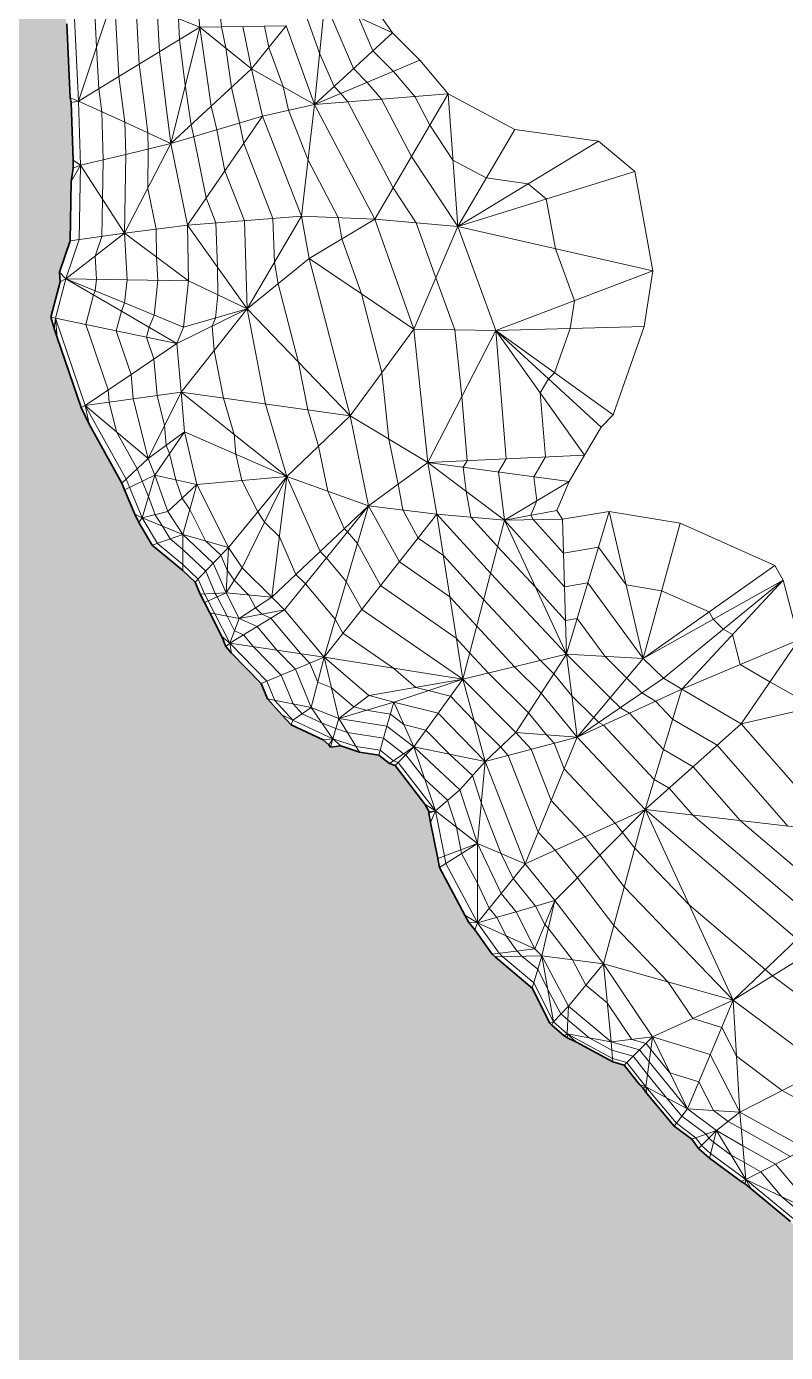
# Model space of a CAD drawing. Header units: millimetres. Extents: x -340184 to 563611, y -309449 to 515683.
# Drawn here: x -51963 to 10761, y -241935 to -132425 of the extents above; entities that cross this region are included whole.
import ezdxf

# ---------------------------------------------------------------- set-up
doc = ezdxf.new("R2010")
doc.units = ezdxf.units.MM
for name, color, linetype, lineweight in [('A-FLOR', 192, 'Continuous', 9), ('C-TOPO', 7, 'Continuous', 9), ('C-TOPO-FOLD', 70, 'Continuous', 9), ('C-TOPO-MAJR', 7, 'Continuous', 35), ('C-TOPO-MINR', 7, 'Continuous', 9), ('C-TOPO-PATT', 8, 'Continuous', 9)]:
    doc.layers.add(name, color=color, linetype=linetype, lineweight=lineweight)

msp = doc.modelspace()

# ---------------------------------------------------------------- hatches: boundary and pattern name
at = {"layer": 'C-TOPO-PATT'}
h = msp.add_hatch(dxfattribs=at)
h.set_pattern_fill('FP_1', color=256, style=0, pattern_type=2)
h.set_pattern_definition([(0, (0, 0), (19050, 19050), [19050, -19050]), (0, (0, 7144), (19050, 19050), [19050, -19050]), (0, (0, 14288), (19050, 19050), [19050, -19050]), (90, (2381, 16669), (-19050, 19050), [19050, -19050]), (90, (9525, 16669), (-19050, 19050), [19050, -19050]), (90, (16669, 16669), (-19050, 19050), [19050, -19050])])
h.paths.add_polyline_path([(-320595, -309449), (-313353, -309449), (-312652, -307152), (-313321, -305814)])
h.paths.add_polyline_path([(-104914, -309449), (-38456, -309449), (-38330, -308602), (-43495, -307485), (-43955, -306061), (-46681, -304784), (-47468, -303096), (-49677, -299688), (-49392, -298645), (-48776, -295630), (-48339, -295389), (-46927, -294995), (-45415, -294450), (-44623, -294331), (-40160, -293800), (-40099, -293743), (-40021, -293724), (-39869, -293764), (-39280, -293651), (-36955, -293701), (-36203, -293498), (-32849, -292426), (-31899, -292214), (-31569, -292102), (-26261, -290449), (-22907, -289114), (-20231, -287917), (-17053, -287017), (-14725, -286087), (-14116, -285937), (-13356, -286181), (-12983, -290743), (-12729, -291007), (-12135, -291461), (-10672, -293925), (-10144, -294494), (-1450, -300444), (-229, -300711), (432, -300951), (1016, -301120), (7996, -303837), (8631, -305193), (9069, -305488), (9665, -305609), (13662, -308355), (14565, -308476), (16302, -309449), (79260, -309449), (80215, -309063), (80622, -309449), (117126, -309449), (119591, -308645), (121200, -309449), (367344, -309449), (391034, -276685), (422276, -249282), (428020, -246457), (431610, -243898), (440487, -229317), (441911, -220785), (441838, -209610), (433280, -168224), (434543, -160563), (436815, -106083), (450578, -67039), (468478, -40108), (480928, -11506), (492756, -3090), (521755, 23790), (528523, 24273), (546288, 55474), (558698, 71403), (559264, 72615), (561191, 78110), (563411, 88063), (563611, 89984), (563575, 117322), (540439, 145632), (503834, 129816), (490907, 132256), (447469, 124752), (414326, 116277), (302732, 91745), (297598, 86312), (259796, 69494), (228961, 88697), (198908, 116294), (222850, 145390), (238311, 155143), (239295, 156835), (246925, 191863), (279806, 255375), (285238, 286976), (292977, 304280), (283351, 316130), (262944, 329049), (234012, 358357), (228396, 403860), (235100, 409042), (238542, 415037), (251366, 441399), (252300, 463716), (251375, 477886), (249719, 484079), (247746, 490012), (239514, 505932), (237904, 508382), (234800, 511847), (231167, 513125), (222481, 514714), (207681, 515683), (122289, 481083), (105687, 466766), (101662, 460935), (75805, 408127), (70204, 378673), (58805, 340789), (31446, 318651), (17909, 299376), (7247, 272826), (10847, 166469), (-769, 131954), (-88114, 83844), (-119641, 108699), (-120649, 141233), (-121286, 144035), (-126955, 154493), (-160165, 198349), (-170633, 238049), (-170857, 257585), (-178048, 276004), (-189851, 278646), (-196113, 278702), (-212304, 268694), (-212871, 268250), (-257662, 208343), (-263778, 192806), (-265420, 187452), (-273672, 149305), (-300062, 129962), (-328175, 113386), (-329184, 111916), (-340184, 92695), (-328056, 66075), (-327706, 65661), (-303516, 58583), (-279750, 48824), (-244706, 47211), (-233820, 38061), (-201595, 14130), (-200839, -24576), (-205130, -33064), (-205553, -34265), (-205627, -44529), (-203639, -53197), (-199094, -58879), (-164480, -90562), (-141662, -85981), (-99846, -84670), (-94863, -101839), (-78259, -139255), (-72783, -160340), (-69423, -164803), (-73009, -206334), (-259156, -279740), (-258814, -281616), (-258876, -281959), (-257887, -285352), (-256939, -290523), (-256692, -291591), (-256865, -292497), (-256736, -293854), (-255339, -303650), (-254430, -306477), (-253709, -309449), (-110927, -309449)])
h.paths.add_polyline_path([(-14349, -302143), (-13841, -302049), (-13674, -302090), (-4198, -301079), (-12224, -295595), (-13473, -295855), (-13786, -295809), (-13992, -295803), (-17443, -296172), (-17598, -296277), (-21133, -297817)])
h.paths.add_polyline_path([(39056, -302040), (38859, -301618), (36999, -300950), (36711, -301120), (36892, -300771), (38752, -301439), (39154, -301182), (39120, -301379), (40660, -301141), (40538, -301366), (39154, -301581)])
h.paths.add_polyline_path([(343176, -300671), (335474, -300370), (332127, -300365), (327481, -300194), (324239, -300246), (322291, -300438), (320088, -300162), (315417, -300385), (306530, -300620), (305655, -300587), (298804, -299917), (297887, -299704), (297505, -299668), (292580, -299299), (288583, -299105), (280826, -298976), (264298, -298309), (264026, -298113), (262558, -297430), (261054, -297729), (260029, -297859), (256520, -297902), (254530, -297815), (250439, -297917), (241298, -297498), (240756, -297522), (238396, -297324), (232882, -297922), (227985, -297088), (226996, -296806), (220850, -296603), (209134, -300015), (205225, -300088), (202011, -299714), (190090, -295272), (181743, -294909), (179132, -295225), (178496, -295224), (177661, -295353), (176530, -295165), (166758, -294267), (158005, -293836), (157472, -294494), (156683, -294499), (156011, -293753), (146101, -293438), (134206, -292858), (130435, -292798), (124812, -292569), (120435, -293081), (119953, -292911), (116989, -292157), (113243, -292053), (100676, -291340), (94617, -291059), (90865, -291462), (89841, -291227), (85355, -290526), (77734, -290095), (75414, -290026), (71899, -289786), (64170, -289002), (62017, -288822), (61230, -288693), (53040, -286400), (47014, -285856), (45832, -286038), (44355, -286144), (43715, -285413), (40831, -282663), (37799, -282590), (36939, -282494), (36758, -281803), (36838, -281597), (36657, -279120), (36683, -278887), (36954, -278640), (38520, -277870), (39261, -277660), (39982, -277281), (41008, -276608), (42422, -274946), (42529, -274553), (42541, -270124), (42400, -269239), (41549, -265974), (41062, -263295), (40191, -260901), (39912, -259698), (38224, -254954), (36709, -252490), (32599, -246205), (31691, -244874), (29648, -241918), (28974, -241481), (24951, -239924), (21228, -239364), (20878, -239151), (20357, -239003), (17667, -238040), (16915, -237662), (15697, -236280), (15328, -235806), (14352, -234829), (11175, -231116), (7415, -228001), (7097, -227813), (4467, -225877), (3577, -225081), (3010, -224313), (1569, -223235), (-709, -220537), (-1026, -220082), (-1306, -219812), (-2558, -218210), (-3505, -217943), (-6504, -216296), (-7541, -215784), (-8701, -214743), (-10175, -211841), (-13474, -209032), (-15567, -206129), (-15741, -205808), (-17824, -201875), (-17962, -201137), (-18710, -197391), (-18694, -197288), (-19045, -196661), (-21506, -193460), (-21966, -193288), (-22850, -192603), (-24440, -192347), (-25981, -191842), (-26852, -191947), (-26985, -191747), (-27454, -191324), (-30096, -190086), (-32058, -187957), (-32583, -186688), (-35026, -184185), (-35479, -183623), (-35817, -182791), (-37611, -179298), (-38036, -178317), (-39042, -177364), (-41569, -175272), (-42692, -173374), (-43018, -172709), (-44073, -170135), (-46788, -165272), (-47445, -163885), (-49964, -156428), (-49186, -153503), (-49240, -152716), (-48364, -150132), (-48264, -145215), (-48096, -144117), (-48270, -138699), (-48344, -138322), (-48640, -132191), (-49328, -129442), (-50226, -124462), (-50542, -123622), (-53158, -119494), (-53563, -118768), (-55321, -116043), (-56891, -113348), (-58185, -110389), (-58880, -109259), (-60023, -107607), (-60141, -107125), (-59822, -102054), (-59841, -101609), (-59916, -101260), (-60622, -94812), (-60930, -93498), (-61928, -87882), (-64164, -85096), (-64671, -84243), (-68445, -80897), (-68667, -80583), (-69197, -79996), (-69439, -78072), (-69392, -77866), (-68227, -75453), (-68982, -73457), (-69194, -71630), (-70288, -65769), (-70451, -62348), (-70757, -59581), (-70829, -57652), (-71159, -56719), (-73027, -51822), (-75479, -48161), (-76001, -47130), (-77336, -44884), (-79897, -40806), (-81678, -39152), (-83065, -37758), (-84536, -37014), (-86191, -35743), (-88018, -33615), (-88510, -33216), (-89125, -32676), (-93431, -28799), (-94542, -28352), (-98552, -26461), (-99354, -26580), (-102650, -26257), (-103704, -26510), (-104855, -26966), (-105319, -27622), (-107588, -29730), (-108569, -31179), (-109688, -32964), (-113768, -38452), (-114851, -40072), (-117720, -42974), (-120417, -45942), (-122362, -47326), (-125872, -49586), (-128042, -50920), (-128990, -51382), (-129675, -51797), (-131438, -52233), (-135786, -55104), (-137359, -55538), (-138099, -56381), (-138632, -57058), (-140816, -58428), (-142413, -59411), (-143862, -60410), (-145432, -61579), (-146101, -61940), (-149194, -63360), (-150921, -63723), (-154874, -64201), (-155262, -64383), (-155923, -64400), (-156766, -63855), (-157771, -63408), (-160097, -61149), (-160655, -60977), (-163600, -59050), (-165139, -58887), (-167687, -57653), (-168321, -56673), (-173359, -52361), (-174020, -50646), (-175759, -46784), (-176401, -44951), (-177644, -41813), (-178940, -38923), (-178619, -37269), (-177848, -35962), (-178068, -33334), (-177054, -32303), (-176879, -31820), (-176801, -31208), (-177096, -29866), (-177210, -29598), (-177269, -29324), (-177170, -25834), (-177084, -25319), (-175275, -19944), (-175025, -19480), (-173657, -17230), (-171796, -14560), (-170694, -12037), (-169517, -9160), (-168265, -6694), (-163747, 2478), (-162453, 4817), (-160190, 8622), (-158867, 10419), (-157762, 12463), (-156778, 15616), (-157545, 19809), (-158308, 21070), (-160529, 24962), (-161913, 26652), (-164115, 28149), (-165057, 29116), (-168041, 31584), (-171428, 33297), (-171877, 33664), (-174768, 35879), (-176615, 37241), (-178843, 38617), (-182461, 41264), (-185157, 42795), (-187956, 44712), (-193123, 47127), (-194710, 47923), (-196472, 48583), (-197023, 48694), (-201428, 49151), (-203142, 49946), (-209231, 51744), (-214485, 53866), (-215188, 54310), (-218955, 58470), (-219500, 58851), (-222005, 60396), (-227231, 66242), (-228658, 67355), (-229953, 67885), (-234234, 71913), (-235307, 72360), (-237561, 73702), (-238999, 74306), (-240039, 75032), (-241982, 75927), (-243179, 76103), (-245429, 76763), (-246767, 76832), (-250500, 77428), (-252988, 77501), (-255849, 77275), (-260567, 77578), (-263443, 76987), (-267156, 75824), (-268423, 75602), (-275992, 74481), (-276904, 74269), (-279464, 74632), (-280214, 74431), (-284171, 73410), (-285688, 73342), (-288528, 73547), (-291219, 74721), (-291978, 74999), (-292996, 75735), (-294749, 76290), (-297786, 77362), (-301810, 77846), (-302605, 78215), (-304030, 80816), (-304320, 81247), (-305859, 82776), (-306338, 83094), (-309103, 86064), (-309329, 86140), (-310407, 86709), (-311012, 87863), (-310775, 88721), (-312832, 95577), (-312952, 96844), (-311386, 99999), (-310050, 103215), (-309859, 103455), (-308929, 104083), (-308371, 104683), (-305208, 107996), (-301666, 111602), (-299813, 113123), (-294853, 116958), (-293970, 117242), (-291491, 117224), (-288411, 120951), (-287636, 121454), (-286851, 122527), (-285620, 123310), (-285352, 123557), (-284600, 123939), (-281488, 124665), (-280371, 125117), (-278396, 126072), (-277748, 126282), (-277170, 126240), (-273944, 127030), (-272623, 127181), (-270789, 127148), (-270490, 127256), (-267071, 127713), (-264619, 128689), (-264152, 128923), (-263564, 129454), (-261763, 129661), (-258869, 130669), (-257906, 130888), (-257105, 131176), (-253882, 132598), (-253342, 133123), (-251425, 134124), (-249955, 135384), (-247734, 138157), (-247348, 138876), (-246863, 139606), (-244736, 143325), (-244444, 144163), (-243522, 149266), (-243191, 149645), (-242969, 149785), (-241873, 151896), (-241246, 153702), (-241158, 154073), (-241033, 154202), (-240855, 155822), (-240867, 156129), (-240947, 157205), (-241080, 157746), (-241545, 158379), (-242169, 159345), (-243333, 160127), (-244329, 161360), (-244826, 161781), (-246569, 165464), (-247308, 167119), (-249313, 170516), (-250117, 171547), (-251120, 173081), (-251935, 173847), (-254793, 178686), (-255209, 179595), (-255439, 179938), (-255526, 182316), (-256941, 184921), (-257025, 185875), (-257224, 187327), (-257411, 187815), (-257380, 188044), (-257123, 188490), (-256899, 188691), (-252620, 193468), (-251896, 193768), (-250780, 194405), (-247119, 196293), (-244865, 198219), (-242985, 199982), (-238693, 205204), (-237579, 206638), (-236943, 208314), (-236323, 210462), (-232605, 217535), (-232463, 217895), (-232273, 218183), (-232407, 221939), (-232289, 222803), (-231914, 223463), (-230392, 224630), (-228810, 226904), (-229505, 228747), (-229448, 229117), (-228679, 230538), (-228183, 231114), (-225067, 232890), (-225678, 236056), (-225657, 236448), (-225515, 236726), (-225313, 236927), (-222366, 237232), (-221847, 237594), (-220898, 237979), (-216614, 238525), (-213218, 241711), (-212639, 242544), (-209939, 244568), (-209578, 245327), (-209369, 245615), (-207374, 246660), (-198203, 247890), (-197759, 248094), (-195959, 247472), (-195759, 246628), (-194712, 245100), (-194699, 243841), (-194303, 241524), (-194171, 240500), (-193974, 236084), (-193715, 235274), (-194107, 230451), (-193939, 228878), (-190369, 222648), (-190171, 222407), (-187982, 217932), (-187241, 215900), (-185227, 213010), (-184385, 211513), (-183898, 210319), (-183619, 207411), (-183259, 206212), (-182986, 204455), (-183079, 201830), (-183215, 199187), (-182890, 195963), (-183089, 194212), (-183049, 193626), (-183320, 191815), (-183809, 188947), (-184108, 186655), (-184222, 182755), (-184555, 180585), (-184225, 179827), (-183851, 176173), (-183680, 173407), (-183601, 173053), (-183287, 166855), (-183179, 165610), (-182992, 160857), (-181775, 157755), (-179459, 152428), (-178178, 151199), (-174878, 148116), (-170387, 144421), (-169500, 143577), (-167357, 141210), (-166332, 140675), (-165011, 140048), (-162680, 138361), (-157226, 136081), (-153973, 134313), (-150423, 132815), (-143411, 128396), (-143059, 127991), (-140201, 125465), (-139513, 122452), (-138956, 121724), (-138740, 121097), (-138076, 116517), (-138084, 115878), (-138228, 114396), (-139079, 112996), (-139085, 107848), (-139300, 104708), (-138794, 99285), (-138687, 98883), (-137725, 96480), (-133223, 91753), (-130865, 90237), (-130543, 89916), (-130250, 89707), (-125872, 86996), (-122866, 84749), (-121761, 83658), (-120001, 81465), (-119284, 80101), (-119049, 79184), (-116651, 76380), (-114667, 73867), (-113514, 72731), (-112349, 71263), (-109116, 69314), (-105812, 67958), (-105385, 67868), (-101158, 66755), (-100147, 66623), (-97428, 66667), (-95801, 66918), (-94198, 66574), (-88440, 66885), (-87181, 67206), (-86174, 67181), (-85583, 67677), (-84496, 67905), (-83290, 68424), (-79705, 69188), (-77682, 70646), (-76742, 71183), (-75252, 71886), (-71741, 73077), (-69907, 73222), (-68979, 73955), (-67817, 74647), (-66042, 75110), (-60988, 75823), (-58778, 75525), (-56161, 75339), (-54602, 75445), (-52852, 75445), (-50106, 74923), (-49567, 73451), (-47982, 70894), (-45758, 67503), (-44581, 66072), (-44625, 65560), (-42388, 60430), (-42384, 60331), (-42246, 60186), (-40996, 57771), (-37932, 54834), (-37316, 54501), (-34577, 53693), (-32125, 52645), (-31090, 52077), (-28360, 50298), (-26381, 48016), (-24761, 45955), (-23688, 44075), (-22122, 42010), (-20495, 40818), (-20478, 40610), (-18771, 37815), (-18028, 37078), (-13461, 31239), (-13037, 31026), (-12738, 30394), (-12232, 29884), (-8815, 27288), (-6707, 23211), (-5956, 22121), (-4967, 21400), (-1159, 19959), (153, 17737), (666, 17450), (2295, 15706), (6076, 16262), (7308, 16293), (8929, 15398), (13663, 13265), (15266, 12812), (22029, 6989), (22943, 6517), (23165, 5757), (23249, 4842), (24498, 855), (24568, -210), (24678, -1119), (24012, -1772), (23886, -2032), (23083, -4687), (23378, -5051), (23331, -5653), (23802, -7031), (24709, -9040), (25381, -11167), (25634, -12194), (27900, -14260), (28472, -14943), (29566, -16253), (33052, -18364), (33742, -18896), (35709, -20340), (36502, -21016), (37660, -24227), (37900, -26227), (37670, -30573), (37713, -30867), (37137, -33417), (37892, -36915), (38006, -38291), (38387, -39562), (38447, -41851), (38789, -44318), (38904, -44766), (39350, -47613), (39577, -48798), (40685, -50316), (40976, -50879), (41823, -53794), (41887, -55269), (42529, -55997), (43769, -57651), (44439, -59372), (44654, -59760), (44933, -60467), (46869, -66382), (47917, -69821), (51274, -78086), (52432, -82269), (52579, -83264), (55058, -90291), (56198, -94497), (57698, -96352), (58641, -97311), (59781, -98934), (63262, -105039), (64104, -105982), (64987, -107217), (65311, -107326), (68051, -109090), (68646, -108794), (71313, -108837), (75882, -107382), (76213, -107332), (76809, -106902), (79291, -104294), (79442, -103997), (79418, -101895), (78959, -99764), (78736, -96904), (77885, -93289), (77194, -91048), (76372, -88061), (76163, -86574), (74914, -84010), (73571, -78814), (73072, -77391), (73003, -74747), (72794, -73909), (71624, -70958), (71369, -70551), (71183, -70101), (70170, -64510), (69613, -63551), (68860, -60399), (67477, -57001), (65910, -51149), (65806, -49172), (65506, -47788), (65320, -47346), (64978, -45644), (63303, -37832), (62786, -33240), (62488, -31777), (61482, -26967), (61685, -24034), (62380, -20162), (62348, -20028), (62193, -18963), (60941, -16161), (60563, -15676), (60119, -13135), (57654, -7651), (56174, -3645), (55954, -3199), (53735, 2837), (52758, 6252), (50286, 8252), (49563, 14719), (49087, 15106), (48584, 15233), (48363, 15356), (48698, 18186), (48791, 19826), (49474, 20851), (52387, 24071), (54546, 29071), (53170, 32101), (48432, 37208), (48193, 38779), (47205, 40376), (47223, 41082), (47306, 41694), (47043, 48679), (46972, 49244), (47015, 49950), (46243, 53939), (44242, 56399), (44034, 57379), (43699, 61130), (41818, 69109), (39536, 75379), (38317, 78042), (38286, 78832), (38103, 81071), (37745, 82828), (37728, 83173), (37474, 83727), (36435, 85823), (36083, 86841), (35413, 87780), (35052, 88588), (33987, 90616), (33707, 90916), (33274, 91488), (31961, 93593), (30381, 94893), (30225, 95392), (31306, 99194), (32277, 101969), (31676, 103295), (31679, 103386), (30064, 107234), (29554, 107868), (29548, 108166), (30184, 110840), (30599, 111748), (31153, 113541), (31048, 114831), (31252, 117752), (32019, 121148), (32515, 123019), (32488, 125163), (33571, 129661), (33699, 130283), (33663, 130626), (34922, 135287), (34873, 136787), (35032, 138689), (35027, 140416), (33446, 145416), (33375, 145807), (33502, 146553), (34395, 149917), (34414, 153475), (34525, 155057), (35423, 163368), (35430, 166293), (35847, 170881), (35964, 173201), (36266, 177120), (39873, 187816), (40286, 192142), (39948, 194236), (39435, 197891), (38444, 201320), (37864, 203921), (35681, 209871), (35238, 212162), (34884, 214372), (34649, 218776), (34669, 222246), (33715, 225790), (33694, 226423), (33406, 230234), (33810, 235547), (33842, 238309), (32661, 244597), (32582, 245218), (32411, 249962), (31890, 254211), (32118, 256874), (32055, 262629), (31892, 266276), (31488, 268582), (31241, 269542), (31383, 270075), (32080, 273593), (30941, 275471), (30176, 277834), (28106, 282567), (27372, 283928), (27339, 284331), (27412, 284951), (28850, 288425), (30007, 289365), (31789, 290721), (33766, 291458), (38888, 295600), (41565, 296369), (49027, 301729), (50609, 302749), (51265, 303289), (54902, 305893), (59744, 310232), (65452, 314093), (67019, 315762), (74800, 321650), (76991, 323428), (78664, 324478), (79906, 326051), (81015, 328485), (83897, 331450), (85566, 334393), (87089, 336498), (90090, 339792), (91322, 340802), (92930, 345053), (94626, 347185), (94877, 349456), (95067, 349961), (95811, 353056), (95992, 354651), (95983, 355183), (96980, 356180), (97745, 359074), (98283, 362696), (98247, 364717), (98806, 368513), (100065, 372669), (100392, 373929), (102587, 377729), (102883, 378159), (103442, 378772), (105615, 380520), (107569, 381591), (110972, 384529), (113516, 386528), (114419, 387544), (116531, 391199), (117944, 392848), (117984, 392986), (122021, 396554), (123104, 397570), (123768, 398055), (128188, 402012), (131362, 404202), (132251, 405812), (132876, 408156), (136184, 413805), (136710, 415850), (137020, 416297), (138842, 418251), (144223, 425191), (144943, 427602), (146069, 429663), (146996, 432516), (147945, 434701), (148282, 435726), (149355, 437651), (149205, 441741), (149301, 442153), (149856, 443999), (150141, 444578), (153760, 450719), (155707, 453337), (157156, 454012), (157931, 454798), (158703, 455173), (161380, 457143), (164452, 459068), (165410, 460177), (169080, 464204), (170487, 466829), (171223, 470537), (171631, 471396), (172635, 473391), (174072, 474315), (173859, 475899), (174239, 476352), (174626, 476588), (176111, 477635), (178587, 477309), (179259, 477471), (179905, 477150), (182434, 473952), (186515, 472733), (189476, 476757), (190372, 476959), (191297, 477521), (192022, 478358), (194838, 482763), (195515, 483580), (198030, 485899), (198263, 486179), (204490, 492312), (205611, 492721), (206338, 493239), (209760, 493223), (211517, 493555), (217296, 492463), (219951, 489879), (220676, 489436), (222002, 487140), (227110, 473317), (227285, 472036), (227299, 470350), (227652, 467769), (229695, 462001), (229850, 460577), (228642, 457829), (223925, 447863), (223794, 447282), (223471, 442586), (222882, 440890), (220676, 435910), (220232, 434816), (219202, 432954), (218868, 431555), (216905, 425378), (216662, 421533), (214520, 416756), (214448, 415591), (213288, 409039), (212706, 407163), (212509, 406787), (207838, 394739), (207435, 393868), (204491, 386869), (202121, 383453), (202015, 383021), (201898, 382069), (198455, 373174), (197952, 368930), (197523, 368258), (197505, 367702), (195825, 363052), (195289, 362131), (192897, 358435), (192629, 358247), (192509, 358040), (189777, 353661), (189669, 352840), (189349, 350756), (184628, 344043), (183529, 340304), (182040, 337644), (181448, 335686), (181035, 330353), (180625, 328869), (178700, 324079), (177423, 321880), (176839, 319574), (174094, 315015), (170821, 309322), (169993, 307516), (168827, 305719), (167221, 303710), (164755, 300502), (163041, 297231), (162459, 295869), (158441, 291767), (158231, 290551), (157524, 288796), (158383, 284086), (159499, 281234), (159594, 280677), (159701, 279727), (159533, 276404), (160494, 275519), (161237, 272369), (161407, 271365), (161524, 270338), (162156, 265737), (162485, 264866), (163214, 261240), (163229, 258811), (163874, 256580), (163860, 254156), (168070, 249502), (168649, 248716), (169187, 248274), (173937, 245325), (175281, 244609), (177180, 243867), (181894, 243114), (182501, 243055), (185188, 243489), (187967, 244519), (188325, 244700), (189347, 245349), (193013, 247899), (197624, 251994), (201698, 255474), (208337, 259064), (209014, 259775), (212890, 262369), (214630, 264065), (217113, 266892), (217633, 267188), (220302, 270342), (220544, 270931), (224003, 273987), (224685, 274360), (225019, 274643), (225786, 274809), (229477, 274823), (234108, 274591), (235073, 274479), (236786, 274802), (238445, 274764), (241555, 275674), (242020, 275343), (244940, 273610), (246074, 273452), (247074, 272407), (249145, 268903), (249734, 267542), (252897, 262548), (252964, 261324), (252333, 257203), (252144, 256454), (252041, 256242), (251266, 254934), (247957, 247998), (247252, 245896), (246781, 244451), (245516, 241443), (244595, 235970), (242959, 231648), (241573, 225702), (240656, 223188), (239983, 220066), (239302, 215783), (239070, 214800), (237813, 211162), (237367, 210142), (235639, 206846), (233495, 203020), (231132, 199792), (230284, 198374), (225678, 191361), (221346, 182219), (220161, 177814), (219081, 172125), (218620, 170742), (217856, 169904), (217251, 169379), (212888, 165326), (211969, 164761), (206134, 162167), (202341, 160392), (201222, 159784), (197145, 156963), (192771, 153247), (188614, 149363), (186461, 145665), (186041, 144351), (183028, 137502), (182239, 133221), (181933, 131826), (183255, 128419), (183695, 127182), (183655, 126883), (185916, 122341), (185884, 121944), (186524, 118483), (186907, 116746), (187703, 115247), (187967, 114671), (189394, 111970), (190167, 109066), (191126, 104601), (191201, 103196), (191281, 102635), (191683, 100201), (191580, 96709), (191571, 94869), (191109, 88331), (191125, 85771), (190618, 83257), (190245, 79955), (189402, 70327), (189329, 68315), (189291, 64048), (188879, 60438), (188986, 59811), (189435, 52171), (189477, 51740), (189821, 50925), (191669, 45708), (192229, 44905), (192981, 43985), (194032, 42239), (194492, 40724), (196607, 32487), (201650, 24999), (204584, 21478), (206833, 19619), (212107, 14528), (212808, 14179), (214885, 11985), (217856, 8473), (218650, 7309), (219072, 6351), (221091, 1361), (223372, -5074), (224098, -6488), (225167, -9189), (227927, -19000), (228226, -19630), (234565, -28605), (236739, -31904), (241564, -39083), (242368, -40552), (251020, -51618), (259777, -56717), (261067, -56990), (266669, -58598), (271087, -54102), (272536, -53614), (276322, -47581), (277125, -45776), (277855, -44817), (282665, -37127), (284548, -31435), (285117, -29202), (285778, -27143), (288811, -16166), (290425, -11062), (294449, -155), (295255, 2485), (296707, 4634), (301113, 11675), (302372, 14225), (303556, 16526), (309542, 19379), (311688, 26845), (312121, 27775), (311646, 34413), (313395, 40991), (312025, 45867), (312288, 48027), (311951, 50610), (311932, 56065), (312754, 59590), (313196, 60737), (312648, 64062), (313219, 66357), (313940, 70123), (313916, 71490), (314276, 72145), (316960, 78001), (317775, 79807), (318485, 81133), (318976, 81916), (319198, 82184), (321946, 86048), (322367, 86418), (324608, 85627), (325414, 85697), (327971, 84978), (328624, 85027), (335534, 84120), (336258, 84222), (337414, 84266), (339180, 84230), (342949, 84884), (348784, 84995), (350624, 85190), (358051, 88352), (358617, 88254), (359370, 88289), (359910, 88247), (367354, 87227), (368596, 87299), (372338, 88155), (375178, 88590), (376167, 88629), (379278, 88556), (380158, 88456), (385509, 87707), (386488, 87153), (391171, 86343), (392028, 86254), (395727, 84928), (396646, 85180), (397094, 85231), (400803, 87893), (410939, 90047), (412781, 90168), (419183, 90231), (424794, 88828), (425880, 88765), (428111, 88367), (429497, 87794), (432083, 84984), (435062, 84777), (445473, 75106), (452139, 78783), (459778, 78783), (463378, 78731), (467825, 76851), (470784, 76759), (484783, 71247), (488776, 68512), (498716, 61006), (499912, 59482), (510745, 51790), (512831, 48425), (512911, 47942), (514515, 46136), (513973, 44821), (514184, 43629), (513757, 42973), (512785, 39677), (511225, 36527), (509949, 35258), (509422, 35081), (504926, 31066), (502443, 28672), (500830, 27844), (491512, 23444), (489564, 22582), (488498, 21889), (483750, 18934), (480357, 17246), (477690, 15037), (474725, 14308), (474514, 13793), (471906, 10412), (471714, 3812), (470274, -1125), (470527, -2285), (470005, -4307), (469580, -8681), (469389, -9641), (469224, -11286), (468664, -19406), (468478, -20656), (465546, -23675), (464586, -28640), (463798, -30483), (463286, -33021), (461939, -34974), (458838, -37596), (454735, -42388), (450334, -48242), (449992, -48857), (449589, -49111), (448967, -49757), (446775, -51725), (445623, -53140), (442839, -56016), (441241, -58661), (438949, -59863), (433929, -62779), (432077, -66765), (429565, -69639), (428102, -71186), (424779, -73333), (423505, -74335), (420807, -75658), (420018, -75992), (418428, -77761), (418187, -78531), (416763, -83656), (418210, -88614), (419113, -90547), (419447, -96400), (419750, -98249), (420174, -100174), (420200, -103035), (420850, -106549), (420829, -107037), (421351, -111472), (421621, -114856), (421470, -116794), (422255, -119861), (422246, -120845), (422739, -123901), (423033, -127667), (423677, -131355), (423660, -133906), (423731, -135685), (423622, -136616), (422126, -140455), (421722, -144917), (422563, -149219), (422451, -150056), (421117, -157417), (421143, -158876), (421453, -161043), (421431, -161269), (418858, -166058), (420645, -171040), (420348, -173248), (419941, -177493), (419411, -179489), (418864, -182277), (418623, -183830), (418379, -186757), (418334, -187601), (418677, -191144), (418916, -192863), (418891, -194213), (418995, -195063), (418623, -197706), (418368, -200395), (417099, -206454), (417351, -207784), (417848, -211592), (417423, -214566), (418001, -219435), (418161, -221316), (418253, -221843), (419070, -224609), (418643, -227483), (418673, -227768), (418223, -229525), (418043, -229766), (414916, -231959), (413717, -232724), (409959, -234630), (408649, -235370), (406253, -237807), (403791, -239865), (401960, -240766), (398829, -243625), (395070, -247431), (394079, -248342), (392015, -251092), (390652, -252425), (387184, -255720), (382992, -260185), (382142, -260820), (380367, -262925), (376123, -265954), (375007, -266853), (371804, -270414), (371336, -270463), (369561, -270913), (369353, -270861), (369253, -270898), (367016, -272388), (366663, -273461), (366352, -273834), (365230, -275307), (363624, -277162), (361921, -278780), (357761, -284536), (356717, -285275), (355297, -286457), (353860, -289120), (349660, -295159), (348784, -296296), (346892, -297407), (345967, -297877), (343628, -300211)])
h.paths.add_polyline_path([(40603, -290879), (39824, -290122), (40840, -290424)])

# ---------------------------------------------------------------- linework, layer by layer
at = {"layer": 'A-FLOR'}
for p, q in [((-44704, -129653), (-44319, -136543)), ((-44319, -136543), (-43844, -140336)), ((-43844, -140336), (-43760, -142986)), ((-43760, -142986), (-43855, -149500)), ((-43855, -149500), (-43641, -153343)), ((-43851, -155254), (-44124, -155929)), ((-44124, -155929), (-44557, -157554)), ((-44557, -157554), (-43325, -161159)), ((-43146, -163175), (-41918, -168097)), ((-34376, -181328), (-32899, -181984)), ((-32899, -181984), (-31264, -183933)), ((-19965, -191924), (-16154, -195459)), ((-16154, -195459), (-14706, -199906)), ((-12729, -204021), (-11504, -205539)), ((-11504, -205539), (-9967, -208588)), ((-7184, -213329), (-3658, -216271)), ((9944, -226374), (13411, -230500))]:
    msp.add_line(p, q, dxfattribs=at)
at = {"layer": 'C-TOPO'}
for p, q in [((-37645, -132470), (-44704, -129653)), ((-27318, -130377), (-28157, -138861)), ((-27318, -130377), (-21723, -132949)), ((-44319, -136543), (-37645, -132470)), ((-39899, -141554), (-37645, -132470)), ((-30508, -132372), (-37645, -132470)), ((-37645, -132470), (-33358, -135923)), ((-33358, -135923), (-30508, -132372)), ((-21723, -132949), (-28157, -138861)), ((-28157, -138861), (-19468, -135216)), ((-33358, -135923), (-40032, -142091)), ((-28157, -138861), (-33358, -135923)), ((-32455, -139822), (-28157, -138861)), ((-29240, -148080), (-28157, -138861)), ((-17109, -137995), (-28157, -138861)), ((-23183, -148341), (-17109, -137995)), ((-16329, -148948), (-17109, -137995)), ((-32455, -139822), (-40032, -142091)), ((-38663, -148841), (-32455, -139822)), ((-40032, -142091), (-43844, -140336)), ((-11606, -140920), (-16329, -148948)), ((-43855, -149500), (-40032, -142091)), ((-40032, -142091), (-43760, -142986)), ((-40032, -142091), (-39904, -141573)), ((-4696, -141895), (-16329, -148948)), ((-1683, -144392), (-16329, -148948)), ((-38663, -148841), (-43855, -149500)), ((-38663, -148841), (-29240, -148080)), ((-33720, -155753), (-38663, -148841)), ((-29240, -148080), (-33720, -155753)), ((-29240, -148080), (-23183, -148341)), ((-23183, -148341), (-28611, -151587)), ((-16329, -148948), (-23183, -148341)), ((-38575, -153429), (-43855, -149500)), ((-16329, -148948), (-19960, -157414)), ((-189, -152602), (-16329, -148948)), ((-33720, -155753), (-28611, -151587)), ((-28611, -151587), (-19960, -157414)), ((-13164, -157539), (-189, -152602)), ((-43641, -153343), (-38575, -153429)), ((-33720, -155753), (-38575, -153429)), ((-38995, -157251), (-43851, -155254)), ((-39542, -158602), (-44124, -155929)), ((-39542, -158602), (-33720, -155753)), ((-33720, -155753), (-39185, -162634)), ((-38995, -157251), (-33720, -155753)), ((-25228, -164577), (-33720, -155753)), ((-39542, -158602), (-44557, -157554)), ((-19960, -157414), (-25228, -164577)), ((-13164, -157539), (-19960, -157414)), ((-18790, -168435), (-13164, -157539)), ((-13164, -157539), (-929, -157201)), ((-13164, -157539), (-4486, -165526)), ((-3482, -164501), (-13164, -157539)), ((-13164, -157539), (-5842, -167825)), ((-43325, -161159), (-39542, -158602)), ((-43146, -163175), (-39185, -162634)), ((-41918, -168097), (-39185, -162634)), ((-30437, -169595), (-39185, -162634)), ((-39185, -162634), (-25228, -164577)), ((-25228, -164577), (-30437, -169595)), ((-18790, -168435), (-25228, -164577)), ((-38916, -165895), (-41918, -168097)), ((-41371, -169469), (-38916, -165895)), ((-30437, -169595), (-38916, -165895)), ((-18790, -168435), (-23700, -172007)), ((-5842, -167825), (-18790, -168435)), ((-12448, -173182), (-18790, -168435)), ((-7121, -169994), (-18790, -168435)), ((-37886, -170250), (-41371, -169469)), ((-30437, -169595), (-37886, -170250)), ((-30437, -169595), (-35272, -175442)), ((-30437, -169595), (-34138, -177122)), ((-31699, -179557), (-30437, -169595)), ((-23700, -172007), (-30437, -169595)), ((-40288, -172481), (-37886, -170250)), ((-37886, -170250), (-39044, -174365)), ((-12448, -173182), (-7121, -169994)), ((-23700, -172007), (-31699, -179557)), ((-23700, -172007), (-30636, -180607)), ((-27366, -184505), (-23700, -172007)), ((-27366, -184505), (-18043, -172704)), ((-18043, -172704), (-23700, -172007)), ((-12448, -173182), (-18043, -172704)), ((-18043, -172704), (-15918, -186334)), ((-8145, -172402), (-12448, -173182)), ((-7334, -184274), (-3822, -172469)), ((-991, -184606), (-3822, -172469)), ((-15918, -186334), (-12448, -173182)), ((-12448, -173182), (-7666, -173126)), ((-7334, -184274), (-12448, -173182)), ((-7666, -173126), (-7334, -184274)), ((2044, -173446), (-991, -184606)), ((-35272, -175442), (-39044, -174365)), ((-36528, -176749), (-35272, -175442)), ((-35272, -175442), (-35467, -179200)), ((-35467, -179200), (-34138, -177122)), ((-991, -184606), (9881, -176942)), ((10559, -178153), (-991, -184606)), ((673, -186255), (10559, -178153)), ((10559, -178153), (2189, -187147)), ((-31699, -179557), (-35467, -179200)), ((-34376, -181328), (-31699, -179557)), ((-30636, -180607), (-34376, -181328)), ((-32899, -181984), (-30636, -180607)), ((-27366, -184505), (-31264, -183933)), ((11861, -183076), (2189, -187147)), ((11861, -183076), (7097, -190016)), ((-29737, -185497), (-27366, -184505)), ((-27366, -184505), (-28425, -188671)), ((-26149, -189572), (-27366, -184505)), ((-15918, -186334), (-27366, -184505)), ((-15918, -186334), (-7334, -184274)), ((-11520, -190718), (-7334, -184274)), ((-6447, -191110), (-7334, -184274)), ((-7334, -184274), (-991, -184606)), ((-6447, -191110), (-991, -184606)), ((-23656, -187667), (-15918, -186334)), ((-15918, -186334), (-21612, -188217)), ((-19965, -191924), (-15918, -186334)), ((-15918, -186334), (-14062, -193126)), ((673, -186255), (-6447, -191110)), ((2189, -187147), (-6447, -191110)), ((-838, -197104), (2189, -187147)), ((7097, -190016), (19171, -187244)), ((-23676, -187670), (-26149, -189572)), ((-26149, -189572), (-21612, -188217)), ((-22175, -190211), (-21612, -188217)), ((-19965, -191924), (-21612, -188217)), ((-838, -197104), (7097, -190016)), ((-11520, -190718), (-14062, -193126)), ((-6447, -191110), (-14062, -193126)), ((-6447, -191110), (-11520, -190718)), ((-10757, -201579), (-6447, -191110)), ((-19965, -191924), (-14062, -193126)), ((-14062, -193126), (-16154, -195459)), ((-14062, -193126), (-14706, -199906)), ((-838, -197104), (-10757, -201579)), ((-8307, -204615), (-838, -197104)), ((-838, -197104), (-4293, -209848)), ((6431, -212841), (-838, -197104)), ((-838, -197104), (14895, -198926)), ((-10757, -201579), (-14706, -199906)), ((-10757, -201579), (-12729, -204021)), ((-11504, -205539), (-8307, -204615)), ((-9967, -208588), (-8307, -204615)), ((-8307, -204615), (-9384, -209182)), ((6431, -212841), (11729, -207792)), ((12926, -208825), (6431, -212841)), ((-4293, -209848), (-9384, -209182)), ((-4293, -209848), (-7184, -213329)), ((-3658, -216271), (-4293, -209848)), ((6431, -212841), (-4293, -209848)), ((6431, -212841), (-235, -215879)), ((6431, -212841), (2652, -221815)), ((6989, -222083), (6431, -212841)), ((-235, -215879), (-3658, -216271)), ((-1291, -216939), (-235, -215879)), ((-508, -217940), (-235, -215879)), ((-235, -215879), (2652, -221815)), ((6989, -222083), (14003, -218487)), ((6989, -222083), (2652, -221815)), ((5052, -223612), (6989, -222083)), ((6989, -222083), (7237, -224867)), ((12402, -225098), (9944, -226374))]:
    msp.add_line(p, q, dxfattribs=at)
at = {"layer": 'C-TOPO', "lineweight": 35}
for p, q in [((-48344, -138322), (-48640, -132191)), ((-48270, -138699), (-48344, -138322)), ((-48119, -143469), (-48270, -138699)), ((-48264, -145215), (-48096, -144117)), ((-48096, -144117), (-48119, -143469)), ((-48364, -150132), (-48264, -145215)), ((-49240, -152716), (-48364, -150132)), ((-49186, -153503), (-49240, -152716)), ((-49964, -156428), (-49186, -153503)), ((-49670, -157376), (-49964, -156428)), ((-49417, -158117), (-49670, -157376)), ((-47445, -163885), (-49417, -158117)), ((-46788, -165272), (-47445, -163885)), ((-44073, -170135), (-46788, -165272)), ((-43854, -170684), (-44073, -170135)), ((-43018, -172709), (-43854, -170684)), ((-42692, -173374), (-43018, -172709)), ((-41569, -175272), (-42692, -173374)), ((-39042, -177364), (-41569, -175272)), ((-38036, -178317), (-39042, -177364)), ((-37611, -179298), (-38036, -178317)), ((-37246, -179987), (-37611, -179298)), ((-36810, -180838), (-37246, -179987)), ((-35817, -182791), (-36810, -180838)), ((-35479, -183623), (-35817, -182791)), ((-35026, -184185), (-35479, -183623)), ((-32583, -186688), (-35026, -184185)), ((-32058, -187957), (-32583, -186688)), ((-30860, -189261), (-32058, -187957)), ((-30096, -190086), (-30860, -189261)), ((-27454, -191324), (-30096, -190086)), ((-26985, -191747), (-27454, -191324)), ((-26852, -191947), (-26985, -191747)), ((-25981, -191842), (-26852, -191947)), ((-24440, -192347), (-25981, -191842)), ((-22850, -192603), (-24440, -192347)), ((-21966, -193288), (-22850, -192603)), ((-21506, -193460), (-21966, -193288)), ((-19045, -196661), (-21506, -193460)), ((-18694, -197288), (-19045, -196661)), ((-18710, -197391), (-18694, -197288)), ((-18565, -198156), (-18710, -197391)), ((-17962, -201137), (-18565, -198156)), ((-17824, -201875), (-17962, -201137)), ((-15741, -205808), (-17824, -201875)), ((-15411, -206416), (-15741, -205808)), ((-14923, -207036), (-15411, -206416)), ((-13474, -209032), (-14923, -207036)), ((-13241, -209270), (-13474, -209032)), ((-10175, -211841), (-13241, -209270)), ((-8701, -214743), (-10175, -211841)), ((-8555, -214899), (-8701, -214743)), ((-7541, -215784), (-8555, -214899)), ((-7243, -215944), (-7541, -215784)), ((-6504, -216296), (-7243, -215944)), ((-3505, -217943), (-6504, -216296)), ((-2558, -218210), (-3505, -217943)), ((-1306, -219812), (-2558, -218210)), ((-1026, -220082), (-1306, -219812)), ((-709, -220537), (-1026, -220082)), ((1569, -223235), (-709, -220537)), ((3010, -224313), (1569, -223235)), ((3577, -225081), (3010, -224313)), ((4467, -225877), (3577, -225081)), ((7097, -227813), (4467, -225877)), ((7415, -228001), (7097, -227813)), ((7926, -228425), (7415, -228001)), ((11175, -231116), (7926, -228425))]:
    msp.add_line(p, q, dxfattribs=at)
at = {"layer": 'C-TOPO-FOLD'}
for p, q in [((-44704, -129653), (-47655, -138580)), ((-47655, -138580), (-44319, -136543)), ((-47655, -138580), (-48344, -138322)), ((-48270, -138699), (-47655, -138580)), ((-43844, -140336), (-47655, -138580)), ((-43760, -142986), (-47487, -143880)), ((-48264, -145215), (-47487, -143880)), ((-47487, -143880), (-48119, -143469)), ((-48096, -144117), (-47487, -143880)), ((-43855, -149500), (-47487, -143880)), ((-43855, -149500), (-48707, -153256)), ((-48364, -150132), (-43855, -149500)), ((-48707, -153256), (-49240, -152716)), ((-49186, -153503), (-48707, -153256)), ((-44124, -155929), (-48707, -153256)), ((-48707, -153256), (-43641, -153343)), ((-43851, -155254), (-48707, -153256)), ((-49572, -156506), (-49964, -156428)), ((-49670, -157376), (-49572, -156506)), ((-49417, -158117), (-49572, -156506)), ((-44557, -157554), (-49572, -156506)), ((-47108, -163716), (-43325, -161159)), ((-47108, -163716), (-47445, -163885)), ((-47108, -163716), (-43146, -163175)), ((-41918, -168097), (-47108, -163716)), ((-47108, -163716), (-46788, -165272)), ((-41918, -168097), (-44073, -170135)), ((-43854, -170684), (-41371, -169469)), ((-42396, -173012), (-41371, -169469)), ((-42396, -173012), (-43018, -172709)), ((-42692, -173374), (-42396, -173012)), ((-40288, -172481), (-42396, -173012)), ((-39044, -174365), (-42396, -173012)), ((-41569, -175272), (-39044, -174365)), ((-39044, -174365), (-39042, -177364)), ((-38036, -178317), (-36528, -176749)), ((-35467, -179200), (-37611, -179298)), ((-37246, -179987), (-35467, -179200)), ((-36810, -180838), (-34376, -181328)), ((-34376, -181328), (-35163, -183361)), ((-35163, -183361), (-35817, -182791)), ((-35163, -183361), (-32899, -181984)), ((-35479, -183623), (-35163, -183361)), ((-35026, -184185), (-35163, -183361)), ((-31264, -183933), (-35163, -183361)), ((-32583, -186688), (-29737, -185497)), ((-28425, -188671), (-32058, -187957)), ((-30860, -189261), (-29955, -189706)), ((-28425, -188671), (-29955, -189706)), ((-26651, -191253), (-28425, -188671)), ((-29955, -189706), (-30096, -190086)), ((-26149, -189572), (-26651, -191253)), ((-24440, -192347), (-26149, -189572)), ((-22850, -192603), (-22175, -190211)), ((-27454, -191324), (-26651, -191253)), ((-26651, -191253), (-26985, -191747)), ((-26852, -191947), (-26651, -191253)), ((-26651, -191253), (-25981, -191842)), ((-21966, -193288), (-19965, -191924)), ((-19965, -191924), (-21506, -193460)), ((-18173, -197206), (-19965, -191924)), ((-18173, -197206), (-16154, -195459)), ((-19045, -196661), (-18173, -197206)), ((-18710, -197391), (-18173, -197206)), ((-18173, -197206), (-18694, -197288)), ((-18565, -198156), (-18173, -197206)), ((-14706, -199906), (-18173, -197206)), ((-14706, -199906), (-17962, -201137)), ((-14706, -199906), (-17824, -201875)), ((-14701, -206464), (-14706, -199906)), ((-12729, -204021), (-14701, -206464)), ((-15741, -205808), (-14701, -206464)), ((-14701, -206464), (-11504, -205539)), ((-15411, -206416), (-14701, -206464)), ((-14701, -206464), (-14923, -207036)), ((-9967, -208588), (-14701, -206464)), ((-13474, -209032), (-9967, -208588)), ((-9384, -209182), (-13241, -209270)), ((-10175, -211841), (-9384, -209182)), ((-9384, -209182), (-8406, -214623)), ((-8406, -214623), (-7184, -213329)), ((-7279, -215606), (-7184, -213329)), ((-8701, -214743), (-8406, -214623)), ((-8406, -214623), (-8555, -214899)), ((-7541, -215784), (-7279, -215606)), ((-7279, -215606), (-7243, -215944)), ((-6504, -216296), (-7279, -215606)), ((-7279, -215606), (-3658, -216271)), ((-3658, -216271), (-3505, -217943)), ((-2558, -218210), (-1291, -216939)), ((-781, -220000), (-508, -217940)), ((-781, -220000), (-1306, -219812)), ((-781, -220000), (-1026, -220082)), ((-709, -220537), (-781, -220000)), ((2652, -221815), (-781, -220000)), ((1569, -223235), (2652, -221815)), ((5052, -223612), (3010, -224313)), ((3577, -225081), (5052, -223612)), ((4467, -225877), (5052, -223612)), ((7486, -227650), (5052, -223612)), ((7237, -224867), (7486, -227650)), ((9944, -226374), (7486, -227650)), ((7097, -227813), (7486, -227650)), ((7486, -227650), (7415, -228001)), ((7926, -228425), (7486, -227650)), ((7486, -227650), (13411, -230500))]:
    msp.add_line(p, q, dxfattribs=at)
at = {"layer": 'C-TOPO-MAJR', "lineweight": 9}
for p, q in [((-38062, -128126), (-37645, -132470)), ((-44704, -129653), (-44319, -136543)), ((-41175, -131061), (-40982, -134506)), ((-27318, -130377), (-24940, -135905)), ((-22829, -131384), (-21723, -132949)), ((-47984, -131768), (-47655, -138580)), ((-37645, -132470), (-36695, -139007)), ((-34075, -132429), (-33358, -135923)), ((-30508, -132372), (-28157, -138861)), ((-21723, -132949), (-19468, -135216)), ((-40982, -134506), (-40440, -138832)), ((-19468, -135216), (-17109, -137995)), ((-44319, -136543), (-43844, -140336)), ((-33358, -135923), (-32455, -139822)), ((-24940, -135905), (-23812, -137039)), ((-23812, -137039), (-22633, -138428)), ((-47655, -138580), (-47487, -143880)), ((-40436, -138865), (-40032, -142091)), ((-36695, -139007), (-36243, -140957)), ((-28157, -138861), (-23183, -148341)), ((-22633, -138428), (-20146, -143168)), ((-17109, -137995), (-11606, -140920)), ((-32455, -139822), (-29240, -148080)), ((-43844, -140336), (-43760, -142986)), ((-36243, -140957), (-35559, -144332)), ((-11606, -140920), (-4696, -141895)), ((-40032, -142091), (-38663, -148841)), ((-4696, -141895), (-1683, -144392)), ((-20146, -143168), (-16329, -148948)), ((-47487, -143880), (-47613, -150026)), ((-35559, -144332), (-33951, -148461)), ((-1683, -144392), (-189, -152602)), ((-38663, -148841), (-38575, -153429)), ((-33951, -148461), (-33720, -155753)), ((-29240, -148080), (-28611, -151587)), ((-23183, -148341), (-19960, -157414)), ((-47613, -150026), (-48707, -153256)), ((-43855, -149500), (-43641, -153343)), ((-16329, -148948), (-13164, -157539)), ((-28611, -151587), (-25228, -164577)), ((-48707, -153256), (-49572, -156506)), ((-189, -152602), (-929, -157201)), ((-43641, -153343), (-43851, -155254)), ((-38575, -153429), (-38995, -157251)), ((-43851, -155254), (-44124, -155929)), ((-49572, -156506), (-47108, -163716)), ((-44124, -155929), (-44557, -157554)), ((-33720, -155753), (-32206, -163606)), ((-38995, -157251), (-39542, -158602)), ((-19960, -157414), (-18790, -168435)), ((-13164, -157539), (-12316, -168130)), ((-929, -157201), (-3482, -164501)), ((-39542, -158602), (-39185, -162634)), ((-43325, -161159), (-43146, -163175)), ((-39185, -162634), (-38916, -165895)), ((-47108, -163716), (-43714, -169795)), ((-43146, -163175), (-41918, -168097)), ((-32206, -163606), (-30437, -169595)), ((-25228, -164577), (-23700, -172007)), ((-3482, -164501), (-4486, -165526)), ((-38916, -165895), (-37886, -170250)), ((-4486, -165526), (-5842, -167825)), ((-41918, -168097), (-41371, -169469)), ((-18790, -168435), (-18043, -172704)), ((-12316, -168130), (-12956, -169215)), ((-5842, -167825), (-7121, -169994)), ((-41371, -169469), (-40288, -172481)), ((-30437, -169595), (-27700, -175782)), ((-12956, -169215), (-12448, -173182)), ((-43714, -169795), (-43440, -170481)), ((-43440, -170481), (-42396, -173012)), ((-37886, -170250), (-35272, -175442)), ((-7121, -169994), (-8145, -172402)), ((-42396, -173012), (-41148, -175121)), ((-40288, -172481), (-39044, -174365)), ((-23700, -172007), (-21151, -176637)), ((-18043, -172704), (-13605, -177566)), ((-8145, -172402), (-7666, -173126)), ((-7666, -173126), (-3822, -172469)), ((-3822, -172469), (2044, -173446)), ((-12448, -173182), (-7500, -178700)), ((2044, -173446), (9881, -176942)), ((-41148, -175121), (-39042, -176864)), ((-39044, -174365), (-36528, -176749)), ((-35272, -175442), (-34138, -177122)), ((-27700, -175782), (-27168, -176307)), ((-27168, -176307), (-25533, -178256)), ((-39042, -176864), (-37784, -178056)), ((-36528, -176749), (-35467, -179200)), ((-34138, -177122), (-31699, -179557)), ((-21151, -176637), (-16981, -179519)), ((9881, -176942), (10559, -178153)), ((-37784, -178056), (-37254, -179282)), ((-25533, -178256), (-24258, -180571)), ((-13605, -177566), (-7334, -184274)), ((-7500, -178700), (-5578, -178371)), ((-5578, -178371), (-991, -184606)), ((10559, -178153), (11861, -183076)), ((-37254, -179282), (-36950, -179856)), ((-35467, -179200), (-34376, -181328)), ((-31699, -179557), (-30636, -180607)), ((-16981, -179519), (-14761, -181950)), ((-36950, -179856), (-36404, -180919)), ((-30636, -180607), (-27366, -184505)), ((-24258, -180571), (-15918, -186334)), ((-36404, -180919), (-35163, -183361)), ((-32899, -181984), (-32899, -181984)), ((-14761, -181950), (-11626, -185304)), ((-35163, -183361), (-32109, -186489)), ((-31264, -183933), (-29737, -185497)), ((-27366, -184505), (-23676, -187670)), ((-7334, -184274), (-3719, -187858)), ((-991, -184606), (673, -186255)), ((-29737, -185497), (-28425, -188671)), ((-11626, -185304), (-9427, -187496)), ((-32109, -186489), (-31453, -188076)), ((-15918, -186334), (-11520, -190718)), ((673, -186255), (2189, -187147)), ((2189, -187147), (7097, -190016)), ((-31453, -188076), (-29955, -189706)), ((-23650, -187677), (-21612, -188217)), ((-21612, -188217), (-17941, -189129)), ((-9427, -187496), (-6447, -191110)), ((-3719, -187858), (-2887, -188682)), ((-28425, -188671), (-26149, -189572)), ((-17941, -189129), (-14062, -193126)), ((-2887, -188682), (-2129, -189128)), ((-2129, -189128), (676, -192126)), ((-29955, -189706), (-26651, -191253)), ((-26149, -189572), (-22175, -190211)), ((-22175, -190211), (-19965, -191924)), ((7097, -190016), (14895, -198926)), ((-26651, -191253), (-24725, -191885)), ((-11520, -190718), (-10255, -192118)), ((-6447, -191110), (-838, -197104)), ((-24725, -191885), (-22738, -192204)), ((-22738, -192204), (-21632, -193061)), ((-19965, -191924), (-16154, -195459)), ((-10255, -192118), (-8602, -196344)), ((676, -192126), (3130, -193560)), ((-21632, -193061), (-21249, -193204)), ((-21249, -193204), (-18173, -197206)), ((-14062, -193126), (-10757, -201579)), ((3130, -193560), (7029, -198015)), ((-16154, -195459), (-14706, -199906)), ((-8602, -196344), (-5797, -199341)), ((-838, -197104), (11729, -207792)), ((-18173, -197206), (-17419, -200932)), ((7029, -198015), (13312, -203359)), ((-14706, -199906), (-12729, -204021)), ((-5797, -199341), (-4572, -200860)), ((-17419, -200932), (-17304, -201546)), ((-4572, -200860), (-2565, -203476)), ((-17304, -201546), (-14701, -206464)), ((-10757, -201579), (-8307, -204615)), ((-2565, -203476), (6431, -212841)), ((-8307, -204615), (-4293, -209848)), ((-11504, -205539), (-9967, -208588)), ((-11504, -205539), (-11504, -205539)), ((-14701, -206464), (-12890, -208958)), ((-12890, -208958), (-12598, -209255)), ((-9967, -208588), (-9384, -209182)), ((-12598, -209255), (-10043, -211398)), ((-9384, -209182), (-7184, -213329)), ((-4293, -209848), (-235, -215879)), ((-10043, -211398), (-8406, -214623)), ((-7184, -213329), (-3658, -216271)), ((6431, -212841), (14003, -218487)), ((-8406, -214623), (-7279, -215606)), ((-7279, -215606), (-3530, -217665)), ((-3658, -216271), (-1291, -216939)), ((-235, -215879), (4541, -217328)), ((-3530, -217665), (-2347, -217998)), ((-1291, -216939), (-508, -217940)), ((4541, -217328), (6989, -222083)), ((-2347, -217998), (-781, -220000)), ((-508, -217940), (2652, -221815)), ((-781, -220000), (1750, -222998)), ((2652, -221815), (5052, -223612)), ((6989, -222083), (12402, -225098)), ((1750, -222998), (3350, -224196)), ((3350, -224196), (3823, -224836)), ((5052, -223612), (7237, -224867)), ((3823, -224836), (4565, -225500)), ((4565, -225500), (7486, -227650)), ((7237, -224867), (9944, -226374)), ((9944, -226374), (13411, -230500)), ((7486, -227650), (11547, -231013))]:
    msp.add_line(p, q, dxfattribs=at)
at = {"layer": 'C-TOPO-MINR'}
for p, q in [((-36174, -129188), (-35861, -132445)), ((-46344, -130711), (-46180, -134117)), ((-42940, -130357), (-42650, -135525)), ((-28913, -131375), (-27738, -134619)), ((-39410, -131766), (-39314, -133488)), ((-35861, -132445), (-35502, -134196)), ((-32292, -132396), (-31933, -134147)), ((-24521, -131663), (-23332, -134427)), ((-39314, -133488), (-38839, -137280)), ((-46180, -134117), (-45987, -137562)), ((-35502, -134196), (-35027, -137465)), ((-31933, -134147), (-30758, -137392)), ((-27738, -134619), (-26549, -137383)), ((-23332, -134427), (-21640, -136127)), ((-42650, -135525), (-42142, -139584)), ((-21640, -136127), (-19871, -138211)), ((-45987, -137562), (-45750, -139458)), ((-38839, -137280), (-38364, -140549)), ((-35027, -137465), (-34349, -140389)), ((-30758, -137392), (-30306, -139342)), ((-26549, -137383), (-25985, -137950)), ((-25985, -137950), (-25395, -138645)), ((-25395, -138645), (-21665, -145754)), ((-19871, -138211), (-18628, -140581)), ((-45750, -139458), (-45624, -143433)), ((-42140, -139600), (-41938, -141214)), ((-30306, -139342), (-28699, -143471)), ((-41938, -141214), (-41896, -142538)), ((-38364, -140549), (-38138, -141524)), ((-34349, -140389), (-34007, -142077)), ((-18628, -140581), (-16719, -143472)), ((-38138, -141524), (-37111, -146586)), ((-34007, -142077), (-31596, -148270)), ((-45624, -143433), (-45671, -146690)), ((-41896, -142538), (-41944, -145796)), ((-28699, -143471), (-26212, -148210)), ((-16719, -143472), (-13967, -144934)), ((-13967, -144934), (-10513, -145422)), ((-10513, -145422), (-9006, -146670)), ((-45671, -146690), (-45734, -149763)), ((-41944, -145796), (-41259, -149171)), ((-37111, -146586), (-36307, -148651)), ((-21665, -145754), (-19756, -148644)), ((-9006, -146670), (-8259, -150775)), ((-36307, -148651), (-36191, -152297)), ((-31596, -148270), (-31480, -151916)), ((-26212, -148210), (-25897, -149964)), ((-19756, -148644), (-18145, -153181)), ((-45734, -149763), (-46281, -151378)), ((-41259, -149171), (-41215, -151465)), ((-25897, -149964), (-24286, -154501)), ((-8259, -150775), (-6676, -155070)), ((-46281, -151378), (-46174, -153300)), ((-41215, -151465), (-41108, -153386)), ((-31480, -151916), (-31165, -153670)), ((-46174, -153300), (-46279, -154255)), ((-36191, -152297), (-36147, -154591)), ((-18145, -153181), (-16562, -157477)), ((-46279, -154255), (-46416, -154593)), ((-41108, -153386), (-41224, -154441)), ((-31165, -153670), (-29474, -160165)), ((-46416, -154593), (-47064, -157030)), ((-41227, -154469), (-41423, -156252)), ((-36147, -154591), (-36357, -156502)), ((-24286, -154501), (-22594, -160995)), ((-6676, -155070), (-7046, -157370)), ((-41423, -156252), (-41833, -157265)), ((-36357, -156502), (-36631, -157177)), ((-47064, -157030), (-45216, -162438)), ((-41833, -157265), (-42049, -158078)), ((-36631, -157177), (-36452, -159194)), ((-16562, -157477), (-15977, -162987)), ((-7046, -157370), (-8323, -161020)), ((-42049, -158078), (-41433, -159880)), ((-41433, -159880), (-41165, -162905)), ((-36452, -159194), (-35696, -163120)), ((-29474, -160165), (-28717, -164091)), ((-22594, -160995), (-22009, -166506)), ((-8825, -161532), (-9503, -162682)), ((-8323, -161020), (-8825, -161532)), ((-45216, -162438), (-45127, -163446)), ((-41165, -162905), (-40551, -165366)), ((-35696, -163120), (-34811, -166115)), ((-15977, -162987), (-15553, -168283)), ((-9503, -162682), (-9079, -167978)), ((-45127, -163446), (-44513, -165907)), ((-28717, -164091), (-27832, -167086)), ((-44513, -165907), (-42816, -168946)), ((-40551, -165366), (-40417, -166996)), ((-34811, -166115), (-34676, -167745)), ((-40417, -166996), (-40143, -167682)), ((-27832, -167086), (-27069, -170801)), ((-22009, -166506), (-21245, -170221)), ((-40143, -167682), (-39628, -169859)), ((-34676, -167745), (-34161, -169922)), ((-15553, -168283), (-15873, -168825)), ((-9079, -167978), (-10038, -169605)), ((-42816, -168946), (-42405, -169975)), ((-15873, -168825), (-15619, -170809)), ((-10038, -169605), (-9784, -171588)), ((-42405, -169975), (-41883, -171241)), ((-39628, -169859), (-39087, -171366)), ((-34161, -169922), (-32854, -172518)), ((-27069, -170801), (-25700, -173894)), ((-21245, -170221), (-20872, -172355)), ((-15619, -170809), (-15245, -172943)), ((-41883, -171241), (-41342, -172747)), ((-39087, -171366), (-38465, -172308)), ((-9784, -171588), (-10297, -172792)), ((-41342, -172747), (-40720, -173689)), ((-38462, -172312), (-37158, -174904)), ((-32854, -172518), (-32287, -173359)), ((-20872, -172355), (-19597, -174671)), ((-15245, -172943), (-13026, -175374)), ((-10297, -172792), (-10057, -173154)), ((-40720, -173689), (-40096, -174743)), ((-32287, -173359), (-31068, -174576)), ((-25700, -173894), (-25434, -174157)), ((-10057, -173154), (-7583, -175913)), ((-40096, -174743), (-39043, -175615)), ((-37158, -174904), (-35900, -176095)), ((-31068, -174576), (-29700, -177669)), ((-25434, -174157), (-24617, -175131)), ((-24617, -175131), (-22704, -178604)), ((-19597, -174671), (-17512, -176112)), ((-39043, -175615), (-37156, -177402)), ((-35900, -176095), (-35369, -177321)), ((-17512, -176112), (-14183, -179758)), ((-13026, -175374), (-9891, -178728)), ((-7583, -175913), (-4700, -175420)), ((-4700, -175420), (-2406, -178537)), ((-37156, -177402), (-36360, -179241)), ((-35369, -177321), (-34802, -178161)), ((-34802, -178161), (-33583, -179378)), ((-29700, -177669), (-28902, -178457)), ((-28902, -178457), (-26449, -181380)), ((-36360, -179241), (-36208, -179528)), ((-36208, -179528), (-35390, -181123)), ((-33583, -179378), (-33037, -180442)), ((-22704, -178604), (-16449, -182927)), ((-9891, -178728), (-8495, -180284)), ((-2406, -178537), (527, -179026)), ((527, -179026), (4445, -180774)), ((-33037, -180442), (-32506, -180967)), ((-14183, -179758), (-9480, -184789)), ((-8481, -180299), (-7417, -181487)), ((-35390, -181123), (-34769, -182344)), ((-32506, -180967), (-31768, -181295)), ((-31768, -181295), (-29315, -184219)), ((-26449, -181380), (-25812, -182538)), ((-7417, -181487), (-6456, -181322)), ((-6456, -181322), (-4162, -184440)), ((4445, -180774), (4784, -181379)), ((4784, -181379), (5616, -182204)), ((-34769, -182344), (-34031, -182673)), ((-34031, -182673), (-33213, -183647)), ((-25812, -182538), (-21642, -185419)), ((5616, -182204), (6374, -182650)), ((6374, -182650), (7025, -185111)), ((-33213, -183647), (-30923, -185993)), ((-16449, -182927), (-15340, -184142)), ((-29315, -184219), (-28552, -185001)), ((-28552, -185001), (-27895, -186588)), ((-15340, -184142), (-13772, -185819)), ((-9480, -184789), (-8380, -185885)), ((-4162, -184440), (-2355, -186232)), ((-30923, -185993), (-29939, -188374)), ((-21642, -185419), (-19797, -187002)), ((-13772, -185819), (-10473, -189107)), ((-8380, -185885), (-6890, -187692)), ((7025, -185111), (9479, -186546)), ((-27895, -186588), (-26782, -187028)), ((-26758, -187038), (-24913, -188621)), ((-19797, -187002), (-18765, -187276)), ((-2355, -186232), (-1107, -187469)), ((9479, -186546), (13134, -188630)), ((-18765, -187276), (-16930, -187732)), ((-16930, -187732), (-14990, -189730)), ((-6890, -187692), (-5083, -189484)), ((-1107, -187469), (30, -188138)), ((30, -188138), (1432, -189636)), ((-29939, -188374), (-29190, -189188)), ((-29190, -189188), (-27538, -189962)), ((-24913, -188621), (-23896, -188891)), ((-23881, -188894), (-21894, -189214)), ((-21894, -189214), (-20788, -190070)), ((-10473, -189107), (-8983, -190914)), ((-27538, -189962), (-26400, -190412)), ((-26400, -190412), (-25437, -190728)), ((-20788, -190070), (-18953, -190526)), ((-18953, -190526), (-17013, -192525)), ((-14990, -189730), (-12791, -191922)), ((-5083, -189484), (-4667, -189896)), ((-4667, -189896), (-4288, -190119)), ((-4288, -190119), (-81, -194615)), ((1432, -189636), (5114, -191788)), ((-25437, -190728), (-22456, -191207)), ((-22456, -191207), (-20798, -192492)), ((-8983, -190914), (-8351, -191614)), ((-8351, -191614), (-7524, -193727)), ((-20798, -192492), (-20607, -192564)), ((-20607, -192564), (-19069, -194565)), ((-17013, -192525), (-15108, -194293)), ((-12791, -191922), (-12158, -192622)), ((-12158, -192622), (-9679, -198962)), ((5114, -191788), (10962, -198471)), ((-7524, -193727), (-3317, -198223)), ((-19069, -194565), (-17164, -196332)), ((-15108, -194293), (-14384, -196516)), ((-81, -194615), (1146, -195332)), ((1146, -195332), (3096, -197560)), ((-17164, -196332), (-16440, -198556)), ((-14384, -196516), (-12731, -200742)), ((3096, -197560), (12521, -205575)), ((-16440, -198556), (-16063, -200419)), ((-9679, -198962), (-8277, -200460)), ((-3317, -198223), (-2705, -198982)), ((-2705, -198982), (-1701, -200290)), ((-1701, -200290), (2797, -204972)), ((-16063, -200419), (-16005, -200726)), ((-16005, -200726), (-14703, -203185)), ((-12731, -200742), (-11743, -202800)), ((-8277, -200460), (-6440, -202737)), ((-14703, -203185), (-13715, -205242)), ((-11743, -202800), (-9905, -205077)), ((-6440, -202737), (-3429, -206662)), ((-13715, -205242), (-13102, -206001)), ((-9905, -205077), (-9137, -206602)), ((2797, -204972), (9080, -210316)), ((-13102, -206001), (-12334, -207526)), ((-9137, -206602), (-8846, -206899)), ((-8846, -206899), (-6839, -209515)), ((-3429, -206662), (1069, -211344)), ((-12334, -207526), (-11429, -208773)), ((-11429, -208773), (-10991, -209219)), ((-10991, -209219), (-9714, -210290)), ((-6839, -209515), (-5739, -211589)), ((-9714, -210290), (-8895, -211903)), ((1069, -211344), (3098, -214360)), ((9080, -210316), (9679, -210833)), ((9679, -210833), (13465, -213656)), ((-8895, -211903), (-7795, -213976)), ((-5739, -211589), (-3975, -213060)), ((-3975, -213060), (-1946, -216075)), ((-7795, -213976), (-7231, -214467)), ((-7231, -214467), (-5468, -215938)), ((3098, -214360), (5486, -215084)), ((5486, -215084), (6710, -217462)), ((-5468, -215938), (-3594, -216968)), ((-1946, -216075), (-763, -216409)), ((-763, -216409), (-371, -216910)), ((-3594, -216968), (-1819, -217469)), ((-1819, -217469), (-645, -218970)), ((-371, -216910), (1209, -218847)), ((6710, -217462), (10496, -220285)), ((-645, -218970), (935, -220908)), ((1209, -218847), (3597, -219571)), ((3597, -219571), (4820, -221949)), ((935, -220908), (2201, -222406)), ((10496, -220285), (13202, -221793)), ((4820, -221949), (6020, -222848)), ((2201, -222406), (4201, -223904)), ((6020, -222848), (7113, -223475)), ((4201, -223904), (4438, -224224)), ((4438, -224224), (4808, -224556)), ((7113, -223475), (10463, -225341)), ((4808, -224556), (6269, -225631)), ((10490, -225356), (11173, -225736)), ((6269, -225631), (7362, -226258)), ((7362, -226258), (8715, -227012)), ((8715, -227012), (10449, -229075)), ((10449, -229075), (12479, -230757))]:
    msp.add_line(p, q, dxfattribs=at)

doc.saveas('drawing.dxf')
